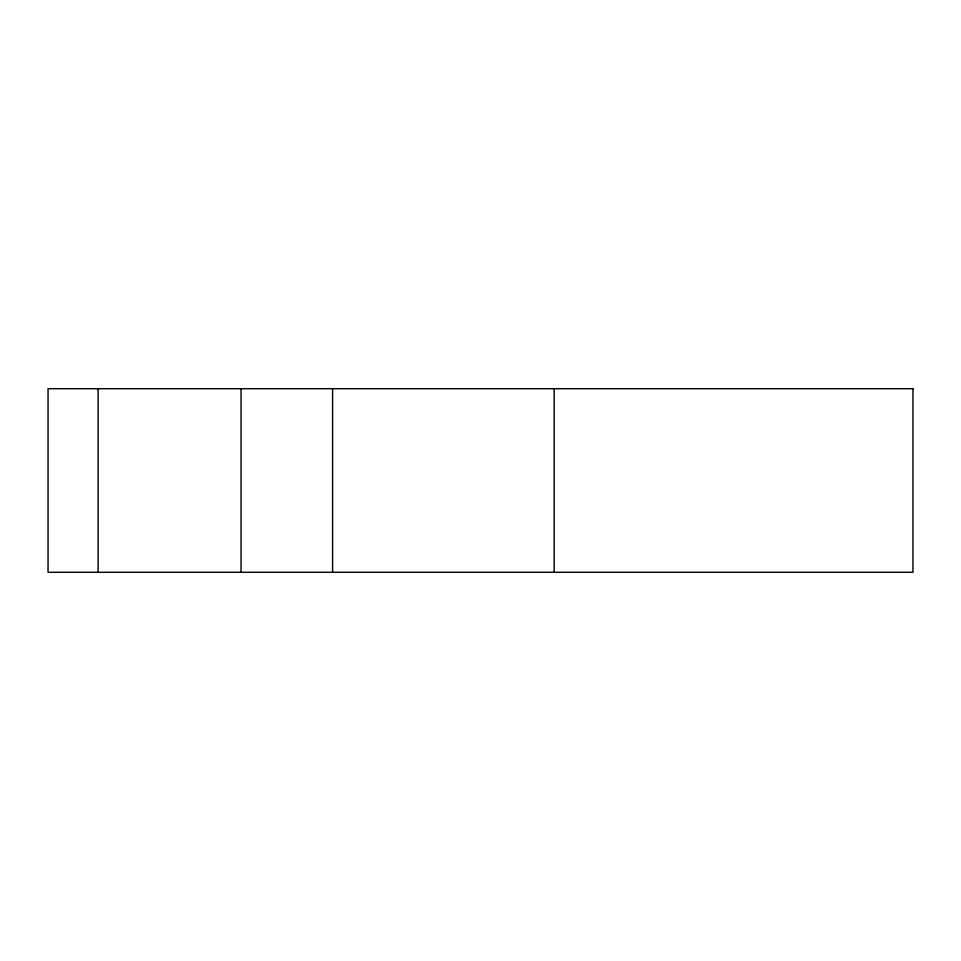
<?xml version="1.0" encoding="UTF-8"?>
<svg xmlns="http://www.w3.org/2000/svg" width="961" height="961" viewBox="0 0 961 961"><rect width="100%" height="100%" fill="white"/><g stroke="black" fill="none" stroke-linecap="round" stroke-linejoin="round"><path stroke-width="1.44" d="M554.185 388.7L554.185 572.3M332.59 388.7L332.59 572.3M241.067 388.7L241.067 572.3M98.118 388.7L98.118 572.3M912.95 388.7L48.05 388.7L48.05 572.3L912.95 572.3L912.95 388.7"/></g></svg>
